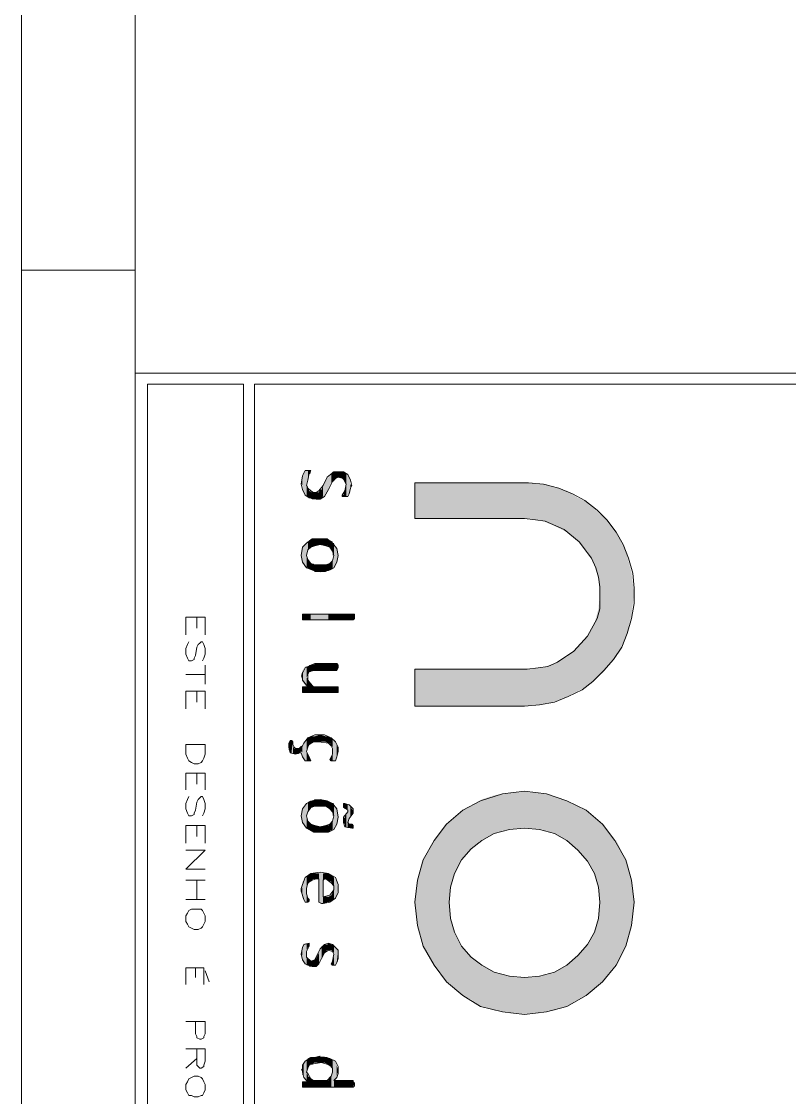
# Model space of a CAD drawing. Header units: millimetres. Extents: x 0 to 210, y 0 to 297.
# Drawn here: x 4.23 to 27.96, y 118.39 to 151.62 of the extents above; entities that cross this region are included whole.
import ezdxf

# ---------------------------------------------------------------- set-up
doc = ezdxf.new("R2010")
doc.units = ezdxf.units.MM
doc.header["$MEASUREMENT"] = 0
doc.layers.get('0').update_dxf_attribs({"linetype": 'CONTINUOUS'})

msp = doc.modelspace()

# ---------------------------------------------------------------- hatches: boundary and pattern name
at = {"true_color": 0x000007}
for points in [[(12.954, 137.71), (12.912, 137.118), (12.912, 137.626)], [(12.954, 137.71), (12.954, 137.075), (12.912, 137.118)], [(12.996, 137.753), (12.954, 137.075), (12.954, 137.71)], [(12.996, 137.753), (12.996, 136.991), (12.954, 137.075)], [(13.039, 137.753), (12.996, 136.991), (12.996, 137.753)], [(13.039, 137.753), (13.039, 136.948), (12.996, 136.991)], [(13.081, 137.753), (13.039, 137.329), (13.039, 137.753)], [(13.081, 137.753), (13.081, 137.499), (13.039, 137.329)], [(13.123, 137.753), (13.081, 137.541), (13.081, 137.753)], [(13.123, 137.753), (13.123, 137.626), (13.081, 137.541)], [(13.166, 137.753), (13.123, 137.626), (13.123, 137.753)], [(13.166, 137.753), (13.166, 137.668), (13.123, 137.626)], [(13.758, 137.583), (13.674, 137.075), (13.674, 137.499)], [(13.758, 137.583), (13.758, 137.202), (13.674, 137.075)], [(13.801, 137.668), (13.758, 137.245), (13.758, 137.626)], [(13.801, 137.668), (13.801, 137.329), (13.758, 137.245)], [(13.843, 137.71), (13.801, 137.329), (13.801, 137.668)], [(13.843, 137.71), (13.843, 137.414), (13.801, 137.329)], [(13.885, 137.71), (13.843, 137.414), (13.843, 137.71)], [(13.885, 137.71), (13.885, 137.414), (13.843, 137.414)], [(13.928, 137.71), (13.885, 137.414), (13.885, 137.71)], [(13.928, 137.71), (13.928, 137.499), (13.885, 137.414)], [(14.012, 137.71), (13.928, 137.499), (13.928, 137.71)], [(14.012, 137.71), (14.012, 137.541), (13.928, 137.499)], [(14.055, 137.71), (14.012, 137.541), (14.012, 137.71)], [(14.055, 137.71), (14.055, 137.541), (14.012, 137.541)], [(14.139, 137.71), (14.055, 137.541), (14.055, 137.71)], [(14.139, 137.71), (14.139, 137.499), (14.055, 137.541)], [(14.182, 137.71), (14.139, 137.499), (14.139, 137.71)], [(14.182, 137.71), (14.182, 137.456), (14.139, 137.499)], [(14.224, 137.668), (14.182, 137.456), (14.182, 137.71)], [(14.224, 137.668), (14.224, 137.372), (14.182, 137.456)], [(14.266, 137.668), (14.224, 137.372), (14.224, 137.668)], [(14.266, 137.668), (14.266, 137.287), (14.224, 137.372)], [(14.309, 137.626), (14.266, 136.948), (14.266, 137.626)], [(14.309, 137.626), (14.309, 136.948), (14.266, 136.948)], [(14.351, 137.541), (14.309, 136.948), (14.309, 137.583)], [(12.912, 137.499), (12.912, 137.287), (12.869, 137.372)], [(13.081, 137.245), (13.039, 136.948), (13.039, 137.329)], [(13.547, 137.287), (13.504, 136.906), (13.504, 137.16)], [(13.547, 137.287), (13.547, 136.948), (13.504, 136.906)], [(13.589, 137.372), (13.547, 136.948), (13.547, 137.287)], [(13.589, 137.372), (13.589, 136.948), (13.547, 136.948)], [(13.631, 137.414), (13.589, 136.948), (13.589, 137.372)], [(13.631, 137.414), (13.631, 136.991), (13.589, 136.948)], [(13.674, 137.499), (13.631, 136.991), (13.631, 137.414)], [(13.674, 137.499), (13.674, 137.075), (13.631, 136.991)], [(14.266, 137.287), (14.224, 136.948), (14.224, 137.16)], [(14.266, 137.287), (14.266, 136.948), (14.224, 136.948)], [(14.351, 137.541), (14.351, 136.991), (14.309, 136.948)], [(14.393, 137.456), (14.351, 136.991), (14.351, 137.541)], [(14.393, 137.456), (14.393, 137.075), (14.351, 136.991)], [(14.436, 137.287), (14.393, 137.16), (14.393, 137.329)], [(13.081, 137.245), (13.081, 136.948), (13.039, 136.948)], [(13.123, 137.118), (13.081, 136.948), (13.081, 137.245)], [(13.123, 137.118), (13.123, 136.906), (13.081, 136.948)], [(13.208, 137.075), (13.123, 136.906), (13.123, 137.118)], [(13.208, 137.075), (13.208, 136.864), (13.123, 136.906)], [(13.293, 137.075), (13.208, 136.864), (13.208, 137.075)], [(13.293, 137.075), (13.293, 136.864), (13.208, 136.864)], [(13.335, 137.075), (13.293, 136.864), (13.293, 137.075)], [(13.335, 137.075), (13.335, 136.864), (13.293, 136.864)], [(13.42, 137.075), (13.335, 136.864), (13.335, 137.075)], [(13.42, 137.075), (13.42, 136.864), (13.335, 136.864)], [(13.462, 137.16), (13.42, 136.864), (13.42, 137.075)], [(13.462, 137.16), (13.462, 136.864), (13.42, 136.864)], [(13.504, 137.16), (13.462, 136.864), (13.462, 137.16)], [(13.504, 137.16), (13.504, 136.906), (13.462, 136.864)], [(14.182, 136.991), (14.139, 136.948), (14.139, 136.991)], [(14.182, 136.991), (14.182, 136.948), (14.139, 136.948)], [(14.224, 137.16), (14.182, 136.948), (14.182, 137.075)], [(14.224, 137.16), (14.224, 136.948), (14.182, 136.948)], [(13.166, 135.594), (13.081, 135.297), (13.081, 135.551)], [(13.166, 135.594), (13.166, 135.382), (13.081, 135.297)], [(13.208, 135.636), (13.166, 135.382), (13.166, 135.594)], [(13.208, 135.636), (13.208, 135.382), (13.166, 135.382)], [(13.293, 135.636), (13.208, 135.382), (13.208, 135.636)], [(13.293, 135.636), (13.293, 135.424), (13.208, 135.382)], [(13.462, 135.636), (13.293, 135.424), (13.293, 135.636)], [(13.462, 135.636), (13.462, 135.467), (13.293, 135.424)], [(13.631, 135.636), (13.462, 135.467), (13.462, 135.636)], [(13.631, 135.636), (13.631, 135.424), (13.462, 135.467)], [(13.674, 135.636), (13.631, 135.424), (13.631, 135.636)], [(13.674, 135.636), (13.674, 135.424), (13.631, 135.424)], [(13.758, 135.594), (13.674, 135.424), (13.674, 135.636)], [(13.758, 135.594), (13.758, 135.382), (13.674, 135.424)], [(13.843, 135.551), (13.758, 135.382), (13.758, 135.594)], [(12.912, 135.382), (12.869, 135.128), (12.869, 135.17)], [(12.912, 135.382), (12.912, 134.959), (12.869, 135.128)], [(13.039, 135.509), (12.912, 134.916), (12.912, 135.382)], [(13.039, 135.509), (13.039, 134.747), (12.912, 134.916)], [(13.081, 135.551), (13.039, 135.128), (13.039, 135.551)], [(13.081, 135.551), (13.081, 135.297), (13.039, 135.128)], [(13.843, 135.551), (13.843, 135.255), (13.758, 135.382)], [(13.885, 135.509), (13.843, 135.128), (13.843, 135.509)], [(13.885, 135.509), (13.885, 135.128), (13.843, 135.128)], [(13.97, 135.34), (13.885, 134.747), (13.885, 135.509)], [(13.97, 135.34), (13.97, 134.874), (13.885, 134.747)], [(14.012, 135.128), (13.97, 134.916), (13.97, 135.34)], [(13.081, 135.001), (13.039, 134.747), (13.039, 135.128)], [(13.081, 135.001), (13.081, 134.747), (13.039, 134.747)], [(13.166, 134.874), (13.081, 134.747), (13.081, 135.001)], [(13.843, 134.959), (13.758, 134.662), (13.758, 134.874)], [(13.843, 134.959), (13.843, 134.705), (13.758, 134.662)], [(13.885, 135.128), (13.843, 134.705), (13.843, 134.959)], [(13.885, 135.128), (13.885, 134.747), (13.843, 134.705)], [(14.012, 135.128), (14.012, 135.086), (13.97, 134.916)], [(13.166, 134.874), (13.166, 134.705), (13.081, 134.747)], [(13.25, 134.874), (13.166, 134.705), (13.166, 134.874)], [(13.25, 134.874), (13.25, 134.662), (13.166, 134.705)], [(13.293, 134.832), (13.25, 134.662), (13.25, 134.874)], [(13.293, 134.832), (13.293, 134.62), (13.25, 134.662)], [(13.462, 134.832), (13.293, 134.62), (13.293, 134.832)], [(13.462, 134.832), (13.462, 134.62), (13.293, 134.62)], [(13.631, 134.832), (13.462, 134.62), (13.462, 134.832)], [(13.631, 134.832), (13.631, 134.62), (13.462, 134.62)], [(13.716, 134.874), (13.631, 134.62), (13.631, 134.832)], [(13.716, 134.874), (13.716, 134.662), (13.631, 134.62)], [(13.758, 134.874), (13.716, 134.662), (13.716, 134.874)], [(13.758, 134.874), (13.758, 134.662), (13.716, 134.662)], [(12.954, 133.308), (12.912, 133.138), (12.912, 133.308)], [(12.954, 133.308), (12.954, 133.138), (12.912, 133.138)], [(12.996, 133.308), (12.954, 133.138), (12.954, 133.308)], [(12.996, 133.308), (12.996, 133.138), (12.954, 133.138)], [(13.166, 133.308), (12.996, 133.138), (12.996, 133.308)], [(13.166, 133.308), (13.166, 133.138), (12.996, 133.138)], [(13.716, 133.308), (13.166, 133.138), (13.166, 133.308)], [(13.716, 133.308), (13.716, 133.138), (13.166, 133.138)], [(14.097, 133.308), (13.716, 133.138), (13.716, 133.308)], [(14.097, 133.308), (14.097, 133.138), (13.716, 133.138)], [(14.266, 133.308), (14.097, 133.138), (14.097, 133.308)], [(14.266, 133.308), (14.266, 133.138), (14.097, 133.138)], [(14.393, 133.308), (14.266, 133.138), (14.266, 133.308)], [(14.393, 133.308), (14.393, 133.138), (14.266, 133.138)], [(14.478, 133.308), (14.393, 133.138), (14.393, 133.308)], [(14.478, 133.308), (14.478, 133.138), (14.393, 133.138)], [(14.52, 133.308), (14.478, 133.138), (14.478, 133.308)], [(14.52, 133.308), (14.52, 133.138), (14.478, 133.138)], [(12.996, 131.699), (12.912, 131.233), (12.912, 131.572)], [(12.996, 131.699), (12.996, 131.106), (12.912, 131.233)], [(13.039, 131.699), (12.996, 131.106), (12.996, 131.699)], [(13.039, 131.699), (13.039, 131.064), (12.996, 131.106)], [(13.081, 131.699), (13.039, 131.36), (13.039, 131.699)], [(13.081, 131.699), (13.081, 131.445), (13.039, 131.36)], [(13.123, 131.741), (13.081, 131.445), (13.081, 131.699)], [(13.123, 131.741), (13.123, 131.53), (13.081, 131.445)], [(13.166, 131.741), (13.123, 131.53), (13.123, 131.741)], [(13.166, 131.741), (13.166, 131.53), (13.123, 131.53)], [(13.208, 131.741), (13.166, 131.53), (13.166, 131.741)], [(13.208, 131.741), (13.208, 131.572), (13.166, 131.53)], [(13.335, 131.784), (13.208, 131.572), (13.208, 131.741)], [(13.335, 131.784), (13.335, 131.572), (13.208, 131.572)], [(13.377, 131.784), (13.335, 131.572), (13.335, 131.784)], [(13.377, 131.784), (13.377, 131.572), (13.335, 131.572)], [(13.462, 131.784), (13.377, 131.572), (13.377, 131.784)], [(13.462, 131.784), (13.462, 131.572), (13.377, 131.572)], [(13.674, 131.784), (13.462, 131.572), (13.462, 131.784)], [(13.674, 131.784), (13.674, 131.572), (13.462, 131.572)], [(13.885, 131.784), (13.674, 131.572), (13.674, 131.784)], [(13.885, 131.784), (13.885, 131.572), (13.674, 131.572)], [(13.928, 131.784), (13.885, 131.572), (13.885, 131.784)], [(13.928, 131.784), (13.928, 131.572), (13.885, 131.572)], [(13.97, 131.784), (13.928, 131.572), (13.928, 131.784)], [(13.97, 131.784), (13.97, 131.572), (13.928, 131.572)], [(14.012, 131.741), (13.97, 131.572), (13.97, 131.784)], [(14.012, 131.741), (14.012, 131.614), (13.97, 131.572)], [(12.912, 131.572), (12.869, 131.403)], [(12.912, 131.572), (12.912, 131.276), (12.869, 131.403)], [(13.081, 131.318), (13.039, 131.064), (13.039, 131.36)], [(13.081, 131.318), (13.081, 131.064), (13.039, 131.064)], [(12.954, 131.064), (12.912, 130.895), (12.912, 131.064)], [(12.954, 131.064), (12.954, 130.895), (12.912, 130.895)], [(12.996, 131.064), (12.954, 130.895), (12.954, 131.064)], [(12.996, 131.064), (12.996, 130.895), (12.954, 130.895)], [(13.081, 131.064), (12.996, 130.895), (12.996, 131.064)], [(13.081, 131.064), (13.081, 130.895), (12.996, 130.895)], [(13.25, 131.064), (13.081, 130.895), (13.081, 131.233)], [(13.25, 131.064), (13.25, 130.895), (13.081, 130.895)], [(13.293, 131.064), (13.25, 130.895), (13.25, 131.064)], [(13.293, 131.064), (13.293, 130.895), (13.25, 130.895)], [(13.377, 131.064), (13.293, 130.895), (13.293, 131.064)], [(13.377, 131.064), (13.377, 130.895), (13.293, 130.895)], [(13.462, 131.064), (13.377, 130.895), (13.377, 131.064)], [(13.462, 131.064), (13.462, 130.895), (13.377, 130.895)], [(13.631, 131.064), (13.462, 130.895), (13.462, 131.064)], [(13.631, 131.064), (13.631, 130.895), (13.462, 130.895)], [(13.716, 131.064), (13.631, 130.895), (13.631, 131.064)], [(13.716, 131.064), (13.716, 130.895), (13.631, 130.895)], [(13.843, 131.064), (13.716, 130.895), (13.716, 131.064)], [(13.843, 131.064), (13.843, 130.895), (13.716, 130.895)], [(13.928, 131.064), (13.843, 130.895), (13.843, 131.064)], [(13.928, 131.064), (13.928, 130.895), (13.843, 130.895)], [(13.97, 131.064), (13.928, 130.895), (13.928, 131.064)], [(13.97, 131.064), (13.97, 130.895), (13.928, 130.895)], [(14.012, 131.064), (13.97, 130.895), (13.97, 131.064)], [(14.012, 131.064), (14.012, 130.895), (13.97, 130.895)], [(12.531, 129.371), (12.488, 129.117), (12.488, 129.328)], [(12.531, 129.371), (12.531, 129.074), (12.488, 129.117)], [(12.573, 129.413), (12.531, 129.032), (12.531, 129.413)], [(12.573, 129.413), (12.573, 129.032), (12.531, 129.032)], [(12.615, 129.413), (12.573, 129.032), (12.573, 129.413)], [(12.615, 129.413), (12.615, 128.99), (12.573, 129.032)], [(12.954, 129.371), (12.912, 128.947), (12.912, 129.286)], [(12.954, 129.371), (12.954, 128.863), (12.912, 128.947)], [(12.996, 129.413), (12.954, 128.863), (12.954, 129.371)], [(12.996, 129.413), (12.996, 128.82), (12.954, 128.863)], [(13.039, 129.455), (12.996, 128.778), (12.996, 129.413)], [(13.039, 129.455), (13.039, 128.778), (12.996, 128.778)], [(13.081, 129.498), (13.039, 129.117), (13.039, 129.455)], [(13.081, 129.498), (13.081, 129.201), (13.039, 129.117)], [(13.166, 129.54), (13.081, 129.201), (13.081, 129.498)], [(13.166, 129.54), (13.166, 129.328), (13.081, 129.201)], [(13.293, 129.54), (13.166, 129.328), (13.166, 129.54)], [(13.293, 129.54), (13.293, 129.371), (13.166, 129.328)], [(13.462, 129.582), (13.293, 129.371), (13.293, 129.54)], [(13.462, 129.582), (13.462, 129.371), (13.293, 129.371)], [(13.631, 129.54), (13.462, 129.371), (13.462, 129.582)], [(13.631, 129.54), (13.631, 129.371), (13.462, 129.371)], [(13.716, 129.54), (13.631, 129.371), (13.631, 129.54)], [(13.716, 129.54), (13.716, 129.328), (13.631, 129.371)], [(13.758, 129.498), (13.716, 129.328), (13.716, 129.54)], [(13.758, 129.498), (13.758, 129.328), (13.716, 129.328)], [(13.843, 129.455), (13.758, 129.328), (13.758, 129.498)], [(13.843, 129.455), (13.843, 129.201), (13.758, 129.328)], [(13.885, 129.455), (13.843, 128.778), (13.843, 129.455)], [(13.885, 129.455), (13.885, 128.778), (13.843, 128.778)], [(13.928, 129.371), (13.885, 128.778), (13.885, 129.413)], [(13.928, 129.371), (13.928, 128.82), (13.885, 128.778)], [(13.97, 129.328), (13.928, 128.82), (13.928, 129.371)], [(13.97, 129.328), (13.97, 128.863), (13.928, 128.82)], [(14.012, 129.159), (13.97, 128.905), (13.97, 129.286)], [(12.658, 129.159), (12.615, 128.99), (12.615, 129.244)], [(12.658, 129.159), (12.658, 128.99), (12.615, 128.99)], [(12.7, 129.159), (12.658, 128.99), (12.658, 129.159)], [(12.7, 129.159), (12.7, 128.99), (12.658, 128.99)], [(12.742, 129.159), (12.7, 128.99), (12.7, 129.159)], [(12.742, 129.159), (12.742, 128.99), (12.7, 128.99)], [(12.785, 129.159), (12.742, 128.99), (12.742, 129.159)], [(12.785, 129.159), (12.785, 128.99), (12.742, 128.99)], [(12.827, 129.201), (12.785, 128.99), (12.785, 129.159)], [(12.827, 129.201), (12.827, 129.032), (12.785, 128.99)], [(12.869, 129.244), (12.827, 129.032), (12.827, 129.201)], [(12.869, 129.244), (12.869, 129.074), (12.827, 129.032)], [(12.912, 129.244), (12.869, 129.074), (12.869, 129.244)], [(12.912, 129.244), (12.912, 129.032), (12.869, 129.074)], [(13.081, 128.99), (13.039, 128.778), (13.039, 129.032)], [(13.081, 128.99), (13.081, 128.778), (13.039, 128.778)], [(13.123, 128.905), (13.081, 128.778), (13.081, 128.947)], [(13.843, 128.99), (13.801, 128.778), (13.801, 128.947)], [(13.843, 128.99), (13.843, 128.778), (13.801, 128.778)], [(14.012, 129.159), (14.012, 128.99), (13.97, 128.905)], [(13.123, 128.905), (13.123, 128.778), (13.081, 128.778)], [(13.166, 128.82), (13.123, 128.778), (13.123, 128.863)], [(13.166, 128.82), (13.166, 128.778), (13.123, 128.778)], [(13.801, 128.905), (13.758, 128.778), (13.758, 128.863)], [(13.801, 128.905), (13.801, 128.778), (13.758, 128.778)], [(12.912, 127.296), (12.912, 126.873), (12.869, 127.085)], [(13.039, 127.466), (12.912, 126.873), (12.912, 127.296)], [(13.039, 127.466), (13.039, 126.704), (12.912, 126.873)], [(13.081, 127.508), (13.039, 127.085), (13.039, 127.466)], [(13.081, 127.508), (13.081, 127.212), (13.039, 127.085)], [(13.166, 127.55), (13.081, 127.212), (13.081, 127.508)], [(13.166, 127.55), (13.166, 127.339), (13.081, 127.212)], [(13.208, 127.55), (13.166, 127.339), (13.166, 127.55)], [(13.208, 127.55), (13.208, 127.339), (13.166, 127.339)], [(13.293, 127.593), (13.208, 127.339), (13.208, 127.55)], [(13.293, 127.593), (13.293, 127.381), (13.208, 127.339)], [(13.462, 127.593), (13.293, 127.381), (13.293, 127.593)], [(13.462, 127.593), (13.462, 127.381), (13.293, 127.381)], [(13.631, 127.55), (13.462, 127.381), (13.462, 127.593)], [(13.631, 127.55), (13.631, 127.381), (13.462, 127.381)], [(13.674, 127.55), (13.631, 127.381), (13.631, 127.55)], [(13.674, 127.55), (13.674, 127.339), (13.631, 127.381)], [(13.758, 127.508), (13.674, 127.339), (13.674, 127.55)], [(13.758, 127.508), (13.758, 127.296), (13.674, 127.339)], [(13.843, 127.466), (13.758, 127.296), (13.758, 127.508)], [(13.843, 127.466), (13.843, 127.212), (13.758, 127.296)], [(13.885, 127.466), (13.843, 127.085), (13.843, 127.466)], [(13.885, 127.466), (13.885, 127.085), (13.843, 127.085)], [(13.97, 127.296), (13.885, 126.661), (13.885, 127.423)], [(13.97, 127.296), (13.97, 126.831), (13.885, 126.661)], [(14.224, 127.466), (14.182, 127.339), (14.182, 127.466)], [(14.224, 127.466), (14.224, 127.296), (14.182, 127.339)], [(14.309, 127.423), (14.224, 127.296), (14.224, 127.466)], [(14.309, 127.423), (14.309, 127.296), (14.224, 127.296)], [(14.351, 127.423), (14.309, 126.915), (14.309, 127.423)], [(14.351, 127.423), (14.351, 126.958), (14.309, 126.915)], [(14.393, 127.381), (14.351, 126.958), (14.351, 127.423)], [(14.393, 127.381), (14.393, 127.042), (14.351, 126.958)], [(14.436, 127.296), (14.393, 127.042), (14.393, 127.381)], [(14.436, 127.296), (14.436, 127.127), (14.393, 127.042)], [(14.478, 127.254), (14.436, 127.127), (14.436, 127.296)], [(13.081, 126.915), (13.039, 126.704), (13.039, 127.042)], [(13.885, 127.085), (13.843, 126.661), (13.843, 126.915)], [(13.885, 127.085), (13.885, 126.661), (13.843, 126.661)], [(14.012, 127.042), (13.97, 126.831), (13.97, 127.254)], [(14.224, 127.042), (14.182, 126.873), (14.182, 127)], [(14.224, 127.042), (14.224, 126.831), (14.182, 126.873)], [(14.266, 127.127), (14.224, 126.746), (14.224, 127.085)], [(14.266, 127.127), (14.266, 126.746), (14.224, 126.746)], [(14.309, 127.169), (14.266, 126.746), (14.266, 127.127)], [(14.309, 127.169), (14.309, 126.704), (14.266, 126.746)], [(14.478, 127.254), (14.478, 127.212), (14.436, 127.127)], [(13.081, 126.915), (13.081, 126.661), (13.039, 126.704)], [(13.166, 126.831), (13.081, 126.661), (13.081, 126.915)], [(13.166, 126.831), (13.166, 126.619), (13.081, 126.661)], [(13.25, 126.788), (13.166, 126.619), (13.166, 126.831)], [(13.25, 126.788), (13.25, 126.577), (13.166, 126.619)], [(13.293, 126.788), (13.25, 126.577), (13.25, 126.788)], [(13.293, 126.788), (13.293, 126.577), (13.25, 126.577)], [(13.462, 126.746), (13.293, 126.577), (13.293, 126.788)], [(13.462, 126.746), (13.462, 126.577), (13.293, 126.577)], [(13.631, 126.788), (13.462, 126.577), (13.462, 126.746)], [(13.631, 126.788), (13.631, 126.577), (13.462, 126.577)], [(13.716, 126.788), (13.631, 126.577), (13.631, 126.788)], [(13.716, 126.788), (13.716, 126.577), (13.631, 126.577)], [(13.758, 126.831), (13.716, 126.577), (13.716, 126.788)], [(13.758, 126.831), (13.758, 126.619), (13.716, 126.577)], [(13.843, 126.915), (13.758, 126.619), (13.758, 126.831)], [(13.843, 126.915), (13.843, 126.661), (13.758, 126.619)], [(14.351, 126.831), (14.309, 126.704), (14.309, 126.915)], [(14.351, 126.831), (14.351, 126.704), (14.309, 126.704)], [(14.436, 126.831), (14.351, 126.704), (14.351, 126.831)], [(14.436, 126.831), (14.436, 126.704), (14.351, 126.704)], [(14.478, 126.831), (14.436, 126.704), (14.436, 126.831)], [(14.478, 126.831), (14.478, 126.704), (14.436, 126.704)], [(13.208, 125.307), (13.123, 125.053), (13.123, 125.264)], [(13.208, 125.307), (13.208, 125.095), (13.123, 125.053)], [(13.25, 125.307), (13.208, 125.095), (13.208, 125.307)], [(13.25, 125.307), (13.25, 125.137), (13.208, 125.095)], [(13.42, 125.307), (13.25, 125.137), (13.25, 125.307)], [(13.42, 125.307), (13.42, 125.137), (13.25, 125.137)], [(13.462, 125.349), (13.42, 124.418), (13.42, 125.349)], [(13.462, 125.349), (13.462, 124.375), (13.42, 124.418)], [(13.504, 125.307), (13.462, 124.375), (13.462, 125.349)], [(13.504, 125.307), (13.504, 124.375), (13.462, 124.375)], [(13.547, 125.307), (13.504, 124.375), (13.504, 125.307)], [(13.547, 125.307), (13.547, 124.375), (13.504, 124.375)], [(13.589, 125.307), (13.547, 125.095), (13.547, 125.307)], [(13.589, 125.307), (13.589, 125.137), (13.547, 125.095)], [(13.674, 125.307), (13.589, 125.137), (13.589, 125.307)], [(13.674, 125.307), (13.674, 125.095), (13.589, 125.137)], [(13.801, 125.264), (13.674, 125.095), (13.674, 125.307)], [(12.954, 125.095), (12.912, 124.545), (12.912, 125.053)], [(12.954, 125.095), (12.954, 124.46), (12.912, 124.545)], [(12.996, 125.137), (12.954, 124.46), (12.954, 125.095)], [(12.996, 125.137), (12.996, 124.418), (12.954, 124.46)], [(13.039, 125.18), (12.996, 124.418), (12.996, 125.137)], [(13.039, 125.18), (13.039, 124.418), (12.996, 124.418)], [(13.081, 125.222), (13.039, 124.841), (13.039, 125.222)], [(13.081, 125.222), (13.081, 124.968), (13.039, 124.841)], [(13.123, 125.264), (13.081, 124.968), (13.081, 125.222)], [(13.123, 125.264), (13.123, 125.053), (13.081, 124.968)], [(13.801, 125.264), (13.801, 125.053), (13.674, 125.095)], [(13.843, 125.222), (13.801, 125.053), (13.801, 125.264)], [(13.843, 125.222), (13.843, 124.968), (13.801, 125.053)], [(13.885, 125.18), (13.843, 124.968), (13.843, 125.222)], [(13.885, 125.18), (13.885, 124.883), (13.843, 124.968)], [(13.97, 125.053), (13.885, 124.502), (13.885, 125.18)], [(13.97, 125.053), (13.97, 124.629), (13.885, 124.502)], [(14.012, 124.841), (13.97, 124.629), (13.97, 125.053)], [(12.912, 124.883), (12.912, 124.672), (12.869, 124.799)], [(13.081, 124.545), (13.039, 124.418), (13.039, 124.672)], [(13.801, 124.629), (13.716, 124.418), (13.716, 124.587)], [(13.801, 124.629), (13.801, 124.46), (13.716, 124.418)], [(13.843, 124.714), (13.801, 124.46), (13.801, 124.629)], [(13.843, 124.714), (13.843, 124.46), (13.801, 124.46)], [(13.885, 124.841), (13.843, 124.46), (13.843, 124.714)], [(13.885, 124.841), (13.885, 124.502), (13.843, 124.46)], [(13.081, 124.545), (13.081, 124.418), (13.039, 124.418)], [(13.123, 124.502), (13.081, 124.418), (13.081, 124.502)], [(13.123, 124.502), (13.123, 124.418), (13.081, 124.418)], [(13.589, 124.587), (13.547, 124.375), (13.547, 124.587)], [(13.589, 124.587), (13.589, 124.375), (13.547, 124.375)], [(13.674, 124.587), (13.589, 124.375), (13.589, 124.587)], [(13.674, 124.587), (13.674, 124.418), (13.589, 124.375)], [(13.716, 124.587), (13.674, 124.418), (13.674, 124.587)], [(13.716, 124.587), (13.716, 124.418), (13.674, 124.418)], [(12.954, 123.105), (12.912, 122.64), (12.912, 123.021)], [(12.954, 123.105), (12.954, 122.597), (12.912, 122.64)], [(12.996, 123.148), (12.954, 122.555), (12.954, 123.148)], [(12.996, 123.148), (12.996, 122.513), (12.954, 122.555)], [(13.039, 123.148), (12.996, 122.513), (12.996, 123.148)], [(13.039, 123.148), (13.039, 122.47), (12.996, 122.513)], [(13.081, 123.148), (13.039, 122.936), (13.039, 123.148)], [(13.081, 123.148), (13.081, 123.021), (13.039, 122.936)], [(13.123, 123.148), (13.081, 123.021), (13.081, 123.148)], [(13.123, 123.148), (13.123, 123.063), (13.081, 123.021)], [(13.462, 122.978), (13.42, 122.513), (13.42, 122.894)], [(13.462, 122.978), (13.462, 122.555), (13.42, 122.513)], [(13.504, 123.063), (13.462, 122.597), (13.462, 122.978)], [(13.504, 123.063), (13.504, 122.682), (13.462, 122.597)], [(13.547, 123.063), (13.504, 122.682), (13.504, 123.063)], [(13.547, 123.063), (13.547, 122.767), (13.504, 122.682)], [(13.589, 123.105), (13.547, 122.767), (13.547, 123.063)], [(13.589, 123.105), (13.589, 122.851), (13.547, 122.767)], [(13.674, 123.105), (13.589, 122.851), (13.589, 123.105)], [(13.674, 123.105), (13.674, 122.936), (13.589, 122.851)], [(13.716, 123.148), (13.674, 122.936), (13.674, 123.105)], [(13.716, 123.148), (13.716, 122.936), (13.674, 122.936)], [(13.801, 123.105), (13.716, 122.936), (13.716, 123.148)], [(13.801, 123.105), (13.801, 122.936), (13.716, 122.936)], [(13.843, 123.105), (13.801, 122.936), (13.801, 123.105)], [(13.843, 123.105), (13.843, 122.894), (13.801, 122.936)], [(13.885, 123.105), (13.843, 122.894), (13.843, 123.105)], [(13.885, 123.105), (13.885, 122.851), (13.843, 122.894)], [(13.928, 123.063), (13.885, 122.47), (13.885, 123.063)], [(13.928, 123.063), (13.928, 122.47), (13.885, 122.47)], [(13.97, 122.978), (13.928, 122.47), (13.928, 123.021)], [(13.97, 122.978), (13.97, 122.513), (13.928, 122.47)], [(14.012, 122.936), (13.97, 122.555), (13.97, 122.978)], [(12.912, 122.936), (12.912, 122.767), (12.869, 122.809)], [(13.081, 122.682), (13.039, 122.47), (13.039, 122.724)], [(13.081, 122.682), (13.081, 122.47), (13.039, 122.47)], [(13.123, 122.64), (13.081, 122.47), (13.081, 122.682)], [(13.123, 122.64), (13.123, 122.428), (13.081, 122.47)], [(13.208, 122.597), (13.123, 122.428), (13.123, 122.64)], [(13.293, 122.64), (13.208, 122.428), (13.208, 122.597)], [(13.293, 122.64), (13.293, 122.428), (13.208, 122.428)], [(13.335, 122.682), (13.293, 122.428), (13.293, 122.64)], [(13.335, 122.682), (13.335, 122.428), (13.293, 122.428)], [(13.377, 122.767), (13.335, 122.428), (13.335, 122.682)], [(13.377, 122.767), (13.377, 122.47), (13.335, 122.428)], [(13.42, 122.851), (13.377, 122.47), (13.377, 122.767)], [(13.42, 122.851), (13.42, 122.513), (13.377, 122.47)], [(13.885, 122.724), (13.843, 122.47), (13.843, 122.64)], [(13.885, 122.724), (13.885, 122.47), (13.843, 122.47)], [(14.012, 122.936), (14.012, 122.597), (13.97, 122.555)], [(13.208, 122.597), (13.208, 122.428), (13.123, 122.428)], [(13.843, 122.597), (13.801, 122.47), (13.801, 122.555)], [(13.843, 122.597), (13.843, 122.47), (13.801, 122.47)], [(13.166, 119.634), (13.081, 119.338), (13.081, 119.592)], [(13.166, 119.634), (13.166, 119.422), (13.081, 119.338)], [(13.208, 119.634), (13.166, 119.422), (13.166, 119.634)], [(13.208, 119.634), (13.208, 119.422), (13.166, 119.422)], [(13.293, 119.634), (13.208, 119.422), (13.208, 119.634)], [(13.293, 119.634), (13.293, 119.465), (13.208, 119.422)], [(13.462, 119.676), (13.293, 119.465), (13.293, 119.634)], [(13.462, 119.676), (13.462, 119.465), (13.293, 119.465)], [(13.589, 119.634), (13.462, 119.465), (13.462, 119.634)], [(13.589, 119.634), (13.589, 119.465), (13.462, 119.465)], [(13.674, 119.634), (13.589, 119.465), (13.589, 119.634)], [(13.674, 119.634), (13.674, 119.422), (13.589, 119.465)], [(13.716, 119.592), (13.674, 119.422), (13.674, 119.634)], [(12.954, 119.422), (12.912, 119.084), (12.912, 119.422)], [(12.954, 119.422), (12.954, 119.041), (12.912, 119.084)], [(13.039, 119.549), (12.954, 119.041), (12.954, 119.422)], [(13.039, 119.549), (13.039, 118.914), (12.954, 119.041)], [(13.081, 119.592), (13.039, 119.211), (13.039, 119.549)], [(13.081, 119.592), (13.081, 119.338), (13.039, 119.211)], [(13.716, 119.592), (13.716, 119.38), (13.674, 119.422)], [(13.843, 119.549), (13.716, 119.38), (13.716, 119.592)], [(13.843, 119.549), (13.843, 119.295), (13.716, 119.38)], [(13.885, 119.549), (13.843, 118.703), (13.843, 119.549)], [(13.885, 119.549), (13.885, 118.703), (13.843, 118.703)], [(13.97, 119.422), (13.885, 118.914), (13.885, 119.549)], [(13.97, 119.422), (13.97, 118.999), (13.885, 118.914)], [(14.012, 119.211), (13.97, 119.041), (13.97, 119.38)], [(12.912, 119.295), (12.912, 119.168), (12.869, 119.253)], [(13.081, 119.084), (13.039, 118.872), (13.039, 119.126)], [(13.081, 119.084), (13.081, 118.872), (13.039, 118.872)], [(13.166, 118.999), (13.081, 118.703), (13.081, 119.041)], [(13.166, 118.999), (13.166, 118.703), (13.081, 118.703)], [(13.801, 119.041), (13.716, 118.703), (13.716, 118.914)], [(13.801, 119.041), (13.801, 118.703), (13.716, 118.703)], [(13.843, 119.211), (13.801, 118.703), (13.801, 119.041)], [(13.843, 119.211), (13.843, 118.703), (13.801, 118.703)], [(12.954, 118.872), (12.912, 118.703), (12.912, 118.872)], [(12.954, 118.872), (12.954, 118.703), (12.912, 118.703)], [(12.996, 118.872), (12.954, 118.703), (12.954, 118.872)], [(12.996, 118.872), (12.996, 118.703), (12.954, 118.703)], [(13.081, 118.872), (12.996, 118.703), (12.996, 118.872)], [(13.081, 118.872), (13.081, 118.703), (12.996, 118.703)], [(13.208, 118.914), (13.166, 118.703), (13.166, 118.957)], [(13.208, 118.914), (13.208, 118.703), (13.166, 118.703)], [(13.25, 118.914), (13.208, 118.703), (13.208, 118.914)], [(13.25, 118.914), (13.25, 118.703), (13.208, 118.703)], [(13.462, 118.914), (13.25, 118.703), (13.25, 118.914)], [(13.462, 118.914), (13.462, 118.703), (13.25, 118.703)], [(13.589, 118.914), (13.462, 118.703), (13.462, 118.914)], [(13.589, 118.914), (13.589, 118.703), (13.462, 118.703)], [(13.674, 118.914), (13.589, 118.703), (13.589, 118.914)], [(13.674, 118.914), (13.674, 118.703), (13.589, 118.703)], [(13.716, 118.914), (13.674, 118.703), (13.674, 118.914)], [(13.716, 118.914), (13.716, 118.703), (13.674, 118.703)], [(13.97, 118.914), (13.885, 118.703), (13.885, 118.914)], [(13.97, 118.914), (13.97, 118.703), (13.885, 118.703)], [(14.097, 118.914), (13.97, 118.703), (13.97, 118.914)], [(14.097, 118.914), (14.097, 118.703), (13.97, 118.703)], [(14.182, 118.914), (14.097, 118.703), (14.097, 118.914)], [(14.182, 118.914), (14.182, 118.703), (14.097, 118.703)], [(14.266, 118.914), (14.182, 118.703), (14.182, 118.914)], [(14.266, 118.914), (14.266, 118.703), (14.182, 118.703)], [(14.393, 118.914), (14.266, 118.703), (14.266, 118.914)], [(14.393, 118.914), (14.393, 118.703), (14.266, 118.703)], [(14.478, 118.914), (14.393, 118.703), (14.393, 118.914)], [(14.478, 118.914), (14.478, 118.703), (14.393, 118.703)], [(14.52, 118.83), (14.478, 118.745), (14.478, 118.872)], [(14.52, 118.83), (14.52, 118.745), (14.478, 118.745)]]:
    msp.add_hatch(color=0, dxfattribs=at).paths.add_polyline_path(points)
at = {"true_color": 0x42556b}
for points in [[(16.425, 137.372), (16.383, 136.271), (16.383, 137.372)], [(16.425, 137.372), (16.425, 136.271), (16.383, 136.271)], [(16.552, 137.372), (16.425, 136.271), (16.425, 137.372)], [(16.552, 137.372), (16.552, 136.271), (16.425, 136.271)], [(16.595, 137.372), (16.552, 136.271), (16.552, 137.372)], [(16.595, 137.372), (16.595, 136.271), (16.552, 136.271)], [(16.722, 137.372), (16.595, 136.271), (16.595, 137.372)], [(16.722, 137.372), (16.722, 136.271), (16.595, 136.271)], [(16.933, 137.372), (16.722, 136.271), (16.722, 137.372)], [(16.933, 137.372), (16.933, 136.271), (16.722, 136.271)], [(17.314, 137.372), (16.933, 136.271), (16.933, 137.372)], [(17.314, 137.372), (17.314, 136.271), (16.933, 136.271)], [(17.441, 137.372), (17.314, 136.271), (17.314, 137.372)], [(17.441, 137.372), (17.441, 136.271), (17.314, 136.271)], [(17.78, 137.372), (17.441, 136.271), (17.441, 137.372)], [(17.78, 137.372), (17.78, 136.271), (17.441, 136.271)], [(18.076, 137.372), (17.78, 136.271), (17.78, 137.372)], [(18.076, 137.372), (18.076, 136.271), (17.78, 136.271)], [(18.711, 137.372), (18.076, 136.271), (18.076, 137.372)], [(18.711, 137.372), (18.711, 136.271), (18.076, 136.271)], [(18.965, 137.372), (18.711, 136.271), (18.711, 137.372)], [(18.965, 137.372), (18.965, 136.271), (18.711, 136.271)], [(19.135, 137.372), (18.965, 136.271), (18.965, 137.372)], [(19.135, 137.372), (19.135, 136.271), (18.965, 136.271)], [(19.346, 137.372), (19.135, 136.271), (19.135, 137.372)], [(19.346, 137.372), (19.346, 136.271), (19.135, 136.271)], [(19.473, 137.372), (19.346, 136.271), (19.346, 137.372)], [(19.473, 137.372), (19.473, 136.271), (19.346, 136.271)], [(19.643, 137.372), (19.473, 136.271), (19.473, 137.372)], [(19.643, 137.372), (19.643, 136.271), (19.473, 136.271)], [(19.685, 137.372), (19.643, 136.271), (19.643, 137.372)], [(19.685, 137.372), (19.685, 136.271), (19.643, 136.271)], [(19.77, 137.372), (19.685, 136.271), (19.685, 137.372)], [(19.77, 137.372), (19.77, 136.271), (19.685, 136.271)], [(19.812, 137.372), (19.77, 136.271), (19.77, 137.372)], [(19.812, 137.372), (19.812, 136.271), (19.77, 136.271)], [(20.024, 137.372), (19.812, 136.271), (19.812, 137.372)], [(20.024, 137.372), (20.024, 136.229), (19.812, 136.271)], [(20.362, 137.329), (20.024, 136.229), (20.024, 137.372)], [(20.362, 137.329), (20.362, 136.186), (20.024, 136.229)], [(20.447, 137.329), (20.362, 136.186), (20.362, 137.329)], [(20.447, 137.329), (20.447, 136.144), (20.362, 136.186)], [(20.659, 137.245), (20.447, 136.144), (20.447, 137.329)], [(20.659, 137.245), (20.659, 136.059), (20.447, 136.144)], [(21.082, 137.118), (20.659, 136.059), (20.659, 137.245)], [(21.082, 137.118), (21.082, 135.848), (20.659, 136.059)], [(21.421, 136.906), (21.082, 135.848), (21.082, 137.118)], [(21.421, 136.906), (21.421, 135.594), (21.082, 135.848)], [(21.675, 136.779), (21.421, 135.594), (21.421, 136.906)], [(21.675, 136.779), (21.675, 135.297), (21.421, 135.594)], [(21.717, 136.737), (21.675, 135.297), (21.675, 136.779)], [(21.717, 136.737), (21.717, 135.255), (21.675, 135.297)], [(21.929, 136.567), (21.717, 135.255), (21.717, 136.737)], [(21.929, 136.567), (21.929, 134.832), (21.717, 135.255)], [(22.056, 136.44), (21.929, 134.832), (21.929, 136.567)], [(22.056, 136.44), (22.056, 134.408), (21.929, 134.832)], [(22.098, 136.398), (22.056, 134.408), (22.056, 136.44)], [(22.098, 136.398), (22.098, 133.943), (22.056, 134.408)], [(22.183, 136.356), (22.098, 131.445), (22.098, 136.398)], [(22.183, 136.356), (22.183, 131.487), (22.098, 131.445)], [(22.606, 135.848), (22.183, 131.487), (22.183, 136.356)], [(22.606, 135.848), (22.606, 131.995), (22.183, 131.487)], [(22.902, 135.255), (22.606, 131.995), (22.606, 135.848)], [(22.902, 135.255), (22.902, 132.588), (22.606, 131.995)], [(23.072, 134.62), (22.902, 132.588), (22.902, 135.255)], [(23.072, 134.62), (23.072, 133.265), (22.902, 132.588)], [(23.156, 133.943), (23.072, 133.265), (23.072, 134.62)], [(22.098, 133.943), (22.056, 131.403), (22.056, 133.477)], [(22.098, 133.943), (22.098, 131.445), (22.056, 131.403)], [(22.056, 133.477), (21.929, 131.276), (21.929, 133.011)], [(22.056, 133.477), (22.056, 131.403), (21.929, 131.276)], [(21.929, 133.011), (21.717, 131.106), (21.717, 132.63)], [(21.929, 133.011), (21.929, 131.276), (21.717, 131.106)], [(21.717, 132.63), (21.675, 131.064), (21.675, 132.588)], [(21.717, 132.63), (21.717, 131.106), (21.675, 131.064)], [(21.421, 132.292), (21.082, 130.768), (21.082, 131.995)], [(21.421, 132.292), (21.421, 130.937), (21.082, 130.768)], [(21.675, 132.588), (21.421, 130.937), (21.421, 132.292)], [(21.675, 132.588), (21.675, 131.064), (21.421, 130.937)], [(21.082, 131.995), (20.659, 130.598), (20.659, 131.784)], [(21.082, 131.995), (21.082, 130.768), (20.659, 130.598)], [(16.425, 131.614), (16.383, 130.471), (16.383, 131.614)], [(16.425, 131.614), (16.425, 130.471), (16.383, 130.471)], [(16.552, 131.614), (16.425, 130.471), (16.425, 131.614)], [(16.552, 131.614), (16.552, 130.471), (16.425, 130.471)], [(16.595, 131.614), (16.552, 130.471), (16.552, 131.614)], [(16.595, 131.614), (16.595, 130.471), (16.552, 130.471)], [(16.722, 131.614), (16.595, 130.471), (16.595, 131.614)], [(16.722, 131.614), (16.722, 130.471), (16.595, 130.471)], [(16.933, 131.614), (16.722, 130.471), (16.722, 131.614)], [(16.933, 131.614), (16.933, 130.471), (16.722, 130.471)], [(17.314, 131.614), (16.933, 130.471), (16.933, 131.614)], [(17.314, 131.614), (17.314, 130.471), (16.933, 130.471)], [(17.441, 131.614), (17.314, 130.471), (17.314, 131.614)], [(17.441, 131.614), (17.441, 130.471), (17.314, 130.471)], [(17.78, 131.614), (17.441, 130.471), (17.441, 131.614)], [(17.78, 131.614), (17.78, 130.471), (17.441, 130.471)], [(18.076, 131.614), (17.78, 130.471), (17.78, 131.614)], [(18.076, 131.614), (18.076, 130.471), (17.78, 130.471)], [(18.711, 131.614), (18.076, 130.471), (18.076, 131.614)], [(18.711, 131.614), (18.711, 130.471), (18.076, 130.471)], [(19.135, 131.614), (18.711, 130.471), (18.711, 131.614)], [(19.135, 131.614), (19.135, 130.471), (18.711, 130.471)], [(19.262, 131.614), (19.135, 130.471), (19.135, 131.614)], [(19.262, 131.614), (19.262, 130.471), (19.135, 130.471)], [(19.473, 131.614), (19.262, 130.471), (19.262, 131.614)], [(19.473, 131.614), (19.473, 130.471), (19.262, 130.471)], [(19.643, 131.614), (19.473, 130.471), (19.473, 131.614)], [(19.643, 131.614), (19.643, 130.471), (19.473, 130.471)], [(19.685, 131.614), (19.643, 130.471), (19.643, 131.614)], [(19.685, 131.614), (19.685, 130.471), (19.643, 130.471)], [(19.727, 131.614), (19.685, 130.471), (19.685, 131.614)], [(19.727, 131.614), (19.727, 130.471), (19.685, 130.471)], [(19.77, 131.614), (19.727, 130.471), (19.727, 131.614)], [(19.77, 131.614), (19.77, 130.471), (19.727, 130.471)], [(20.235, 131.657), (19.77, 130.471), (19.77, 131.614)], [(20.235, 131.657), (20.235, 130.514), (19.77, 130.471)], [(20.447, 131.699), (20.235, 130.514), (20.235, 131.657)], [(20.447, 131.699), (20.447, 130.556), (20.235, 130.514)], [(20.659, 131.784), (20.447, 130.556), (20.447, 131.699)], [(20.659, 131.784), (20.659, 130.598), (20.447, 130.556)], [(18.838, 127.72), (18.457, 126.323), (18.457, 127.593)], [(18.838, 127.72), (18.838, 126.534), (18.457, 126.323)], [(19.092, 127.762), (18.838, 126.534), (18.838, 127.72)], [(19.092, 127.762), (19.092, 126.619), (18.838, 126.534)], [(19.304, 127.804), (19.092, 126.619), (19.092, 127.762)], [(19.304, 127.804), (19.304, 126.661), (19.092, 126.619)], [(19.77, 127.847), (19.304, 126.661), (19.304, 127.804)], [(19.77, 127.847), (19.77, 126.704), (19.304, 126.661)], [(20.235, 127.804), (19.77, 126.704), (19.77, 127.847)], [(20.235, 127.804), (20.235, 126.661), (19.77, 126.704)], [(20.447, 127.762), (20.235, 126.661), (20.235, 127.804)], [(20.447, 127.762), (20.447, 126.619), (20.235, 126.661)], [(20.701, 127.677), (20.447, 126.619), (20.447, 127.762)], [(20.701, 127.677), (20.701, 126.534), (20.447, 126.619)], [(21.082, 127.55), (20.701, 126.534), (20.701, 127.677)], [(18.119, 127.381), (17.865, 125.772), (17.865, 127.254)], [(18.119, 127.381), (18.119, 126.069), (17.865, 125.772)], [(18.415, 127.55), (18.119, 126.069), (18.119, 127.381)], [(18.415, 127.55), (18.415, 126.323), (18.119, 126.069)], [(18.457, 127.593), (18.415, 126.323), (18.415, 127.55)], [(18.457, 127.593), (18.457, 126.323), (18.415, 126.323)], [(21.082, 127.55), (21.082, 126.323), (20.701, 126.534)], [(21.421, 127.381), (21.082, 126.323), (21.082, 127.55)], [(21.421, 127.381), (21.421, 126.026), (21.082, 126.323)], [(21.675, 127.254), (21.421, 126.026), (21.421, 127.381)], [(17.611, 127.042), (17.484, 124.883), (17.484, 126.915)], [(17.611, 127.042), (17.611, 125.307), (17.484, 124.883)], [(17.822, 127.212), (17.611, 125.307), (17.611, 127.042)], [(17.822, 127.212), (17.822, 125.73), (17.611, 125.307)], [(17.865, 127.254), (17.822, 125.73), (17.822, 127.212)], [(17.865, 127.254), (17.865, 125.772), (17.822, 125.73)], [(21.675, 127.254), (21.675, 125.73), (21.421, 126.026)], [(21.717, 127.212), (21.675, 125.73), (21.675, 127.254)], [(21.717, 127.212), (21.717, 125.688), (21.675, 125.73)], [(21.929, 127.042), (21.717, 125.688), (21.717, 127.212)], [(21.929, 127.042), (21.929, 125.307), (21.717, 125.688)], [(22.056, 126.915), (21.929, 125.307), (21.929, 127.042)], [(17.357, 126.831), (16.976, 122.47), (16.976, 126.323)], [(17.357, 126.831), (17.357, 121.962), (16.976, 122.47)], [(17.441, 126.873), (17.357, 121.962), (17.357, 126.831)], [(17.441, 126.873), (17.441, 121.92), (17.357, 121.962)], [(17.484, 126.915), (17.441, 124.418), (17.441, 126.873)], [(17.484, 126.915), (17.484, 124.883), (17.441, 124.418)], [(22.056, 126.915), (22.056, 124.883), (21.929, 125.307)], [(22.098, 126.873), (22.056, 124.883), (22.056, 126.915)], [(22.098, 126.873), (22.098, 124.502), (22.056, 124.883)], [(22.183, 126.831), (22.098, 121.92), (22.098, 126.873)], [(22.183, 126.831), (22.183, 121.962), (22.098, 121.92)], [(22.564, 126.323), (22.183, 121.962), (22.183, 126.831)], [(16.976, 126.323), (16.637, 123.063), (16.637, 125.73)], [(16.976, 126.323), (16.976, 122.47), (16.637, 123.063)], [(22.564, 126.323), (22.564, 122.47), (22.183, 121.962)], [(22.606, 126.323), (22.564, 122.47), (22.564, 126.323)], [(22.606, 126.323), (22.606, 122.47), (22.564, 122.47)], [(22.902, 125.73), (22.606, 122.47), (22.606, 126.323)], [(16.637, 125.73), (16.468, 123.698), (16.468, 125.095)], [(16.637, 125.73), (16.637, 123.063), (16.468, 123.698)], [(22.902, 125.73), (22.902, 123.063), (22.606, 122.47)], [(23.072, 125.095), (22.902, 123.063), (22.902, 125.73)], [(16.468, 125.095), (16.383, 124.291), (16.383, 124.502)], [(16.468, 125.095), (16.468, 123.698), (16.383, 124.291)], [(23.072, 125.095), (23.072, 123.698), (22.902, 123.063)], [(23.156, 124.46), (23.072, 123.698), (23.072, 125.095)], [(17.484, 123.91), (17.441, 121.92), (17.441, 124.418)], [(22.098, 124.291), (22.056, 121.878), (22.056, 123.91)], [(22.098, 124.291), (22.098, 121.92), (22.056, 121.878)], [(23.156, 124.46), (23.156, 124.333), (23.072, 123.698)], [(17.484, 123.91), (17.484, 121.878), (17.441, 121.92)], [(17.611, 123.486), (17.484, 121.878), (17.484, 123.91)], [(22.056, 123.91), (21.929, 121.751), (21.929, 123.486)], [(22.056, 123.91), (22.056, 121.878), (21.929, 121.751)], [(17.611, 123.486), (17.611, 121.751), (17.484, 121.878)], [(17.822, 123.063), (17.611, 121.751), (17.611, 123.486)], [(21.929, 123.486), (21.717, 121.581), (21.717, 123.105)], [(21.929, 123.486), (21.929, 121.751), (21.717, 121.581)], [(17.822, 123.063), (17.822, 121.581), (17.611, 121.751)], [(17.865, 123.021), (17.822, 121.581), (17.822, 123.063)], [(17.865, 123.021), (17.865, 121.539), (17.822, 121.581)], [(18.119, 122.724), (17.865, 121.539), (17.865, 123.021)], [(21.675, 123.063), (21.421, 121.412), (21.421, 122.767)], [(21.675, 123.063), (21.675, 121.539), (21.421, 121.412)], [(21.717, 123.105), (21.675, 121.539), (21.675, 123.063)], [(21.717, 123.105), (21.717, 121.581), (21.675, 121.539)], [(18.119, 122.724), (18.119, 121.412), (17.865, 121.539)], [(18.415, 122.47), (18.119, 121.412), (18.119, 122.724)], [(21.421, 122.767), (21.082, 121.2), (21.082, 122.47)], [(21.421, 122.767), (21.421, 121.412), (21.082, 121.2)], [(18.415, 122.47), (18.415, 121.2), (18.119, 121.412)], [(18.457, 122.47), (18.415, 121.2), (18.415, 122.47)], [(18.457, 122.47), (18.457, 121.2), (18.415, 121.2)], [(18.838, 122.259), (18.457, 121.2), (18.457, 122.47)], [(21.082, 122.47), (20.701, 121.073), (20.701, 122.259)], [(21.082, 122.47), (21.082, 121.2), (20.701, 121.073)], [(18.838, 122.259), (18.838, 121.073), (18.457, 121.2)], [(19.092, 122.174), (18.838, 121.073), (18.838, 122.259)], [(19.092, 122.174), (19.092, 121.031), (18.838, 121.073)], [(19.304, 122.132), (19.092, 121.031), (19.092, 122.174)], [(19.304, 122.132), (19.304, 120.989), (19.092, 121.031)], [(19.77, 122.089), (19.304, 120.989), (19.304, 122.132)], [(19.77, 122.089), (19.77, 120.946), (19.304, 120.989)], [(20.235, 122.132), (19.77, 120.946), (19.77, 122.089)], [(20.235, 122.132), (20.235, 120.989), (19.77, 120.946)], [(20.447, 122.174), (20.235, 120.989), (20.235, 122.132)], [(20.447, 122.174), (20.447, 121.031), (20.235, 120.989)], [(20.701, 122.259), (20.447, 121.031), (20.447, 122.174)], [(20.701, 122.259), (20.701, 121.073), (20.447, 121.031)]]:
    msp.add_hatch(color=0, dxfattribs=at).paths.add_polyline_path(points)

# ---------------------------------------------------------------- linework, layer by layer
at = {"color": 0, "linetype": 'Continuous', "lineweight": 9, "true_color": 0x989898}
for p, q in [((4.233, 143.933), (7.747, 143.933)), ((7.747, 140.758), (7.747, 7.832))]:
    msp.add_line(p, q, dxfattribs=at)
at = {"color": 0, "linetype": 'Continuous', "lineweight": 15, "true_color": 0x000007}
for p, q in [((7.747, 140.758), (43.095, 140.758)), ((11.43, 140.42), (11.43, 8.213)), ((9.313, 133.223), (9.313, 132.673)), ((9.652, 133.223), (9.652, 132.884)), ((9.906, 131.741), (9.906, 131.149)), ((9.906, 131.445), (9.313, 131.445)), ((9.313, 130.937), (9.313, 130.387)), ((9.652, 130.937), (9.652, 130.598)), ((9.313, 128.397), (9.313, 127.889)), ((9.652, 128.397), (9.652, 128.058)), ((9.313, 126.788), (9.313, 126.238)), ((9.652, 126.788), (9.652, 126.45)), ((9.906, 125.095), (9.313, 125.095)), ((9.652, 125.095), (9.652, 124.502)), ((9.906, 124.502), (9.313, 124.502)), ((9.61, 122.386), (9.61, 122.089)), ((9.906, 122.301), (10.033, 121.962)), ((9.652, 119.592), (9.313, 119.295))]:
    msp.add_line(p, q, dxfattribs=at)
for points in [[(4.233, 292.777), (4.233, 4.318), (205.698, 4.318), (205.698, 292.777)], [(202.184, 289.264), (202.184, 7.832), (7.747, 7.832), (7.747, 289.264)], [(8.128, 140.42), (8.128, 8.213), (11.091, 8.213), (11.091, 140.42)], [(13.335, 136.864), (13.123, 136.906), (12.996, 136.991), (12.912, 137.16), (12.869, 137.329), (12.912, 137.583), (12.996, 137.753), (13.166, 137.753), (13.123, 137.668), (13.081, 137.456), (13.039, 137.287), (13.081, 137.202), (13.166, 137.118), (13.25, 137.075), (13.335, 137.075), (13.42, 137.118), (13.547, 137.287), (13.674, 137.541), (13.885, 137.71), (14.055, 137.71), (14.182, 137.71), (14.309, 137.626), (14.393, 137.456), (14.436, 137.287), (14.393, 137.202), (14.351, 137.033), (14.309, 136.948), (14.224, 136.948), (14.139, 136.948), (14.139, 136.991), (14.224, 137.118), (14.266, 137.329), (14.182, 137.499), (14.012, 137.541), (13.928, 137.499), (13.843, 137.414), (13.716, 137.16), (13.589, 136.948), (13.462, 136.864)], [(13.462, 134.62), (13.25, 134.662), (13.039, 134.747), (12.912, 134.916), (12.869, 135.128), (12.912, 135.382), (13.039, 135.509), (13.208, 135.636), (13.462, 135.636), (13.674, 135.636), (13.843, 135.509), (13.97, 135.34), (14.012, 135.128), (13.97, 134.916), (13.885, 134.747), (13.716, 134.662)], [(13.462, 134.832), (13.631, 134.832), (13.758, 134.874), (13.843, 134.959), (13.885, 135.128), (13.843, 135.255), (13.758, 135.382), (13.631, 135.424), (13.462, 135.467), (13.293, 135.424), (13.166, 135.382), (13.081, 135.297), (13.039, 135.128), (13.081, 135.001), (13.166, 134.874), (13.293, 134.832)], [(12.954, 133.138), (12.912, 133.138), (12.912, 133.265), (12.912, 133.308), (12.954, 133.308), (13.039, 133.308), (13.25, 133.308), (13.547, 133.308), (14.182, 133.308), (14.393, 133.308), (14.478, 133.308), (14.52, 133.308), (14.52, 133.181), (14.478, 133.138), (14.393, 133.138), (14.139, 133.138), (13.843, 133.138), (13.25, 133.138), (13.039, 133.138)], [(12.954, 130.895), (12.912, 130.895), (12.912, 131.022), (12.912, 131.064), (12.954, 131.064), (13.081, 131.064), (12.912, 131.276), (12.912, 131.487), (12.996, 131.657), (13.166, 131.741), (13.293, 131.784), (13.335, 131.784), (13.42, 131.784), (13.547, 131.784), (13.843, 131.784), (13.928, 131.784), (13.97, 131.784), (14.012, 131.741), (14.012, 131.657), (13.97, 131.572), (13.928, 131.572), (13.801, 131.572), (13.547, 131.572), (13.42, 131.572), (13.377, 131.572), (13.25, 131.572), (13.123, 131.53), (13.081, 131.445), (13.081, 131.276), (13.208, 131.106), (13.25, 131.064), (13.335, 131.064), (13.504, 131.064), (13.843, 131.064), (13.928, 131.064), (13.97, 131.064), (14.012, 131.064), (14.012, 130.979), (14.012, 130.895), (13.97, 130.895), (13.885, 130.895), (13.674, 130.895), (13.208, 130.895), (12.996, 130.895)], [(9.313, 129.286), (9.906, 129.286), (9.906, 128.99), (9.864, 128.863), (9.821, 128.778), (9.779, 128.736), (9.694, 128.693), (9.567, 128.693), (9.483, 128.736), (9.398, 128.778), (9.356, 128.863), (9.313, 128.99)], [(13.081, 128.778), (12.996, 128.778), (12.912, 128.905), (12.869, 129.032), (12.827, 129.032), (12.7, 128.99), (12.531, 129.032), (12.488, 129.201), (12.488, 129.328), (12.531, 129.413), (12.573, 129.413), (12.615, 129.371), (12.615, 129.286), (12.658, 129.201), (12.7, 129.159), (12.742, 129.159), (12.785, 129.159), (12.869, 129.201), (12.912, 129.244), (12.954, 129.328), (13.081, 129.498), (13.293, 129.582), (13.589, 129.582), (13.801, 129.498), (13.928, 129.371), (14.012, 129.201), (14.012, 129.117), (14.012, 129.074), (13.97, 128.905), (13.928, 128.778), (13.885, 128.778), (13.801, 128.778), (13.758, 128.82), (13.801, 128.905), (13.843, 128.99), (13.843, 129.074), (13.843, 129.159), (13.801, 129.244), (13.716, 129.328), (13.42, 129.371), (13.25, 129.371), (13.123, 129.286), (13.081, 129.201), (13.039, 129.074), (13.123, 128.905), (13.166, 128.778)], [(13.462, 126.577), (13.25, 126.577), (13.039, 126.704), (12.912, 126.873), (12.869, 127.085), (12.912, 127.296), (13.039, 127.466), (13.208, 127.55), (13.462, 127.593), (13.674, 127.55), (13.843, 127.466), (13.97, 127.296), (14.012, 127.042), (13.97, 126.831), (13.885, 126.661), (13.716, 126.577)], [(13.462, 126.746), (13.631, 126.788), (13.758, 126.831), (13.843, 126.915), (13.885, 127.085), (13.843, 127.212), (13.758, 127.296), (13.631, 127.381), (13.462, 127.381), (13.293, 127.381), (13.166, 127.339), (13.081, 127.212), (13.039, 127.085), (13.081, 126.915), (13.166, 126.831), (13.293, 126.788)], [(14.436, 126.704), (14.224, 126.746), (14.182, 126.873), (14.182, 127.042), (14.309, 127.212), (14.309, 127.254), (14.266, 127.296), (14.182, 127.339), (14.182, 127.423), (14.182, 127.466), (14.224, 127.466), (14.351, 127.423), (14.478, 127.296), (14.478, 127.169), (14.351, 127), (14.309, 126.873), (14.351, 126.831), (14.436, 126.831), (14.478, 126.788), (14.478, 126.746), (14.478, 126.704)], [(13.504, 124.375), (13.42, 124.418), (13.42, 124.46), (13.42, 124.545), (13.42, 125.053), (13.42, 125.137), (13.335, 125.137), (13.208, 125.095), (13.081, 125.01), (13.039, 124.841), (13.039, 124.672), (13.081, 124.545), (13.123, 124.502), (13.123, 124.46), (13.081, 124.418), (12.996, 124.418), (12.954, 124.502), (12.869, 124.756), (12.869, 124.841), (12.912, 124.968), (12.996, 125.18), (13.166, 125.307), (13.462, 125.349), (13.716, 125.307), (13.928, 125.18), (14.012, 124.968), (14.012, 124.714), (13.928, 124.545), (13.758, 124.418), (13.547, 124.375)], [(13.547, 124.587), (13.758, 124.629), (13.885, 124.799), (13.885, 124.883), (13.885, 124.926), (13.801, 125.01), (13.631, 125.137), (13.589, 125.137), (13.547, 125.095), (13.547, 124.968), (13.547, 124.799), (13.547, 124.629)], [(9.906, 123.994), (9.864, 124.079), (9.821, 124.164), (9.779, 124.206), (9.694, 124.206), (9.567, 124.206), (9.483, 124.206), (9.398, 124.164), (9.356, 124.079), (9.313, 123.994), (9.313, 123.825), (9.356, 123.74), (9.398, 123.656), (9.483, 123.613), (9.567, 123.571), (9.694, 123.571), (9.779, 123.613), (9.821, 123.656), (9.864, 123.74), (9.906, 123.825)], [(13.208, 122.428), (13.081, 122.47), (12.996, 122.513), (12.912, 122.64), (12.869, 122.809), (12.912, 123.021), (12.954, 123.105), (13.123, 123.148), (13.123, 123.063), (13.039, 122.894), (13.039, 122.724), (13.166, 122.597), (13.293, 122.64), (13.377, 122.809), (13.462, 122.978), (13.589, 123.105), (13.716, 123.148), (13.843, 123.105), (13.928, 123.021), (14.012, 122.936), (14.012, 122.767), (14.012, 122.682), (13.97, 122.555), (13.928, 122.47), (13.843, 122.47), (13.801, 122.513), (13.843, 122.597), (13.885, 122.809), (13.843, 122.894), (13.716, 122.936), (13.589, 122.851), (13.504, 122.682), (13.42, 122.513), (13.335, 122.428)], [(12.954, 118.703), (12.912, 118.703), (12.912, 118.787), (12.912, 118.83), (12.912, 118.872), (12.954, 118.872), (13.039, 118.872), (13.081, 118.872), (13.039, 118.914), (12.954, 118.999), (12.912, 119.168), (12.912, 119.38), (12.996, 119.507), (13.123, 119.592), (13.335, 119.634), (13.589, 119.634), (13.758, 119.592), (13.928, 119.507), (14.012, 119.338), (14.012, 119.126), (13.97, 118.999), (13.885, 118.914), (14.012, 118.914), (14.393, 118.914), (14.478, 118.914), (14.478, 118.872), (14.52, 118.83), (14.52, 118.745), (14.478, 118.703), (14.393, 118.703), (14.182, 118.703), (13.674, 118.703), (13.166, 118.703), (12.996, 118.703)], [(13.674, 118.914), (13.801, 119.041), (13.843, 119.168), (13.843, 119.295), (13.758, 119.38), (13.504, 119.465), (13.25, 119.422), (13.123, 119.38), (13.081, 119.295), (13.039, 119.168), (13.081, 119.126), (13.166, 118.957), (13.25, 118.914), (13.335, 118.914), (13.462, 118.914), (13.589, 118.914)], [(9.906, 118.787), (9.864, 118.872), (9.821, 118.957), (9.779, 118.999), (9.694, 119.041), (9.567, 119.041), (9.483, 118.999), (9.398, 118.957), (9.356, 118.872), (9.313, 118.787), (9.313, 118.618), (9.356, 118.533), (9.398, 118.449), (9.483, 118.449), (9.567, 118.406), (9.694, 118.406), (9.779, 118.449), (9.821, 118.449), (9.864, 118.533), (9.906, 118.618)]]:
    msp.add_lwpolyline(points, close=True, dxfattribs=at)
for points in [[(43.095, 7.832), (43.095, 140.758), (7.747, 140.758)], [(11.43, 140.42), (37.846, 140.42), (37.846, 128.566), (42.757, 128.566), (42.757, 140.42), (37.846, 140.42)], [(9.313, 133.223), (9.906, 133.223), (9.906, 132.673)], [(9.821, 131.868), (9.864, 131.953), (9.906, 132.08), (9.906, 132.249), (9.864, 132.376), (9.821, 132.461), (9.779, 132.461), (9.737, 132.419), (9.694, 132.376), (9.652, 132.292), (9.61, 132.038), (9.567, 131.953), (9.567, 131.911), (9.483, 131.868), (9.398, 131.868), (9.356, 131.953), (9.313, 132.08), (9.313, 132.249), (9.356, 132.376), (9.398, 132.461)], [(9.313, 130.937), (9.906, 130.937), (9.906, 130.387)], [(9.313, 128.397), (9.906, 128.397), (9.906, 127.889)], [(9.821, 127.085), (9.864, 127.169), (9.906, 127.296), (9.906, 127.466), (9.864, 127.593), (9.821, 127.677), (9.779, 127.677), (9.737, 127.635), (9.694, 127.593), (9.652, 127.508), (9.61, 127.254), (9.567, 127.169), (9.567, 127.127), (9.483, 127.085), (9.398, 127.085), (9.356, 127.169), (9.313, 127.296), (9.313, 127.466), (9.356, 127.593), (9.398, 127.677)], [(9.313, 126.788), (9.906, 126.788), (9.906, 126.238)], [(9.313, 126.026), (9.906, 126.026), (9.313, 125.434), (9.906, 125.434)], [(9.864, 121.878), (9.864, 122.386), (9.313, 122.386), (9.313, 121.878)], [(9.313, 120.735), (9.906, 120.735), (9.906, 120.354), (9.864, 120.269), (9.864, 120.227), (9.779, 120.184), (9.737, 120.184), (9.652, 120.227), (9.652, 120.269), (9.61, 120.354), (9.61, 120.735)], [(9.313, 119.888), (9.906, 119.888), (9.906, 119.507), (9.864, 119.38), (9.864, 119.338), (9.779, 119.295), (9.737, 119.295), (9.694, 119.338), (9.652, 119.38), (9.652, 119.507), (9.652, 119.888)]]:
    msp.add_lwpolyline(points, dxfattribs=at)
at = {"color": 0, "linetype": 'Continuous', "lineweight": 9, "true_color": 0x42556b}
for points in [[(19.77, 130.471), (19.685, 130.471), (19.516, 130.471), (19.219, 130.471), (18.838, 130.471), (17.187, 130.471), (16.849, 130.471), (16.595, 130.471), (16.425, 130.471), (16.383, 130.471), (16.383, 130.598), (16.383, 130.852), (16.383, 131.403), (16.383, 131.572), (16.383, 131.614), (16.425, 131.614), (16.595, 131.614), (16.849, 131.614), (17.23, 131.614), (17.611, 131.614), (18.457, 131.614), (18.881, 131.614), (19.262, 131.614), (19.516, 131.614), (19.727, 131.614), (19.854, 131.614), (20.193, 131.657), (20.489, 131.699), (20.786, 131.826), (21.294, 132.165), (21.717, 132.63), (22.013, 133.181), (22.098, 133.477), (22.098, 133.816), (22.098, 134.154), (22.056, 134.451), (21.971, 134.747), (21.844, 135.043), (21.463, 135.551), (20.997, 135.932), (20.405, 136.186), (20.108, 136.229), (19.77, 136.271), (19.685, 136.271), (19.516, 136.271), (19.219, 136.271), (18.838, 136.271), (17.187, 136.271), (16.849, 136.271), (16.595, 136.271), (16.425, 136.271), (16.383, 136.271), (16.383, 136.356), (16.383, 136.61), (16.383, 137.16), (16.383, 137.329), (16.383, 137.372), (16.425, 137.372), (16.595, 137.372), (16.849, 137.372), (17.23, 137.372), (17.611, 137.372), (18.457, 137.372), (18.881, 137.372), (19.262, 137.372), (19.516, 137.372), (19.727, 137.372), (19.77, 137.372), (19.897, 137.372), (20.362, 137.329), (20.828, 137.202), (21.251, 137.033), (21.632, 136.821), (22.013, 136.525), (22.31, 136.229), (22.606, 135.848), (22.818, 135.467), (22.987, 135.043), (23.114, 134.578), (23.156, 134.112), (23.156, 133.646), (23.072, 133.181), (22.945, 132.715), (22.775, 132.292), (22.521, 131.911), (22.225, 131.572), (21.886, 131.233), (21.548, 130.979), (21.124, 130.768), (20.701, 130.598), (20.235, 130.514)], [(16.383, 124.418), (16.468, 125.095), (16.637, 125.73), (16.976, 126.323), (17.357, 126.831), (17.865, 127.254), (18.415, 127.55), (19.092, 127.762), (19.77, 127.847), (20.447, 127.762), (21.082, 127.55), (21.675, 127.254), (22.183, 126.831), (22.564, 126.323), (22.902, 125.73), (23.072, 125.095), (23.156, 124.418), (23.072, 123.698), (22.902, 123.063), (22.606, 122.47), (22.183, 121.962), (21.675, 121.539), (21.082, 121.2), (20.447, 121.031), (19.77, 120.946), (19.092, 121.031), (18.415, 121.2), (17.865, 121.539), (17.357, 121.962), (16.976, 122.47), (16.637, 123.063), (16.468, 123.698)], [(22.098, 124.418), (22.056, 124.883), (21.929, 125.307), (21.717, 125.688), (21.421, 126.026), (21.082, 126.323), (20.701, 126.534), (20.235, 126.661), (19.77, 126.704), (19.304, 126.661), (18.838, 126.534), (18.457, 126.323), (18.119, 126.069), (17.822, 125.73), (17.611, 125.307), (17.484, 124.883), (17.441, 124.418), (17.484, 123.91), (17.611, 123.486), (17.822, 123.063), (18.119, 122.724), (18.457, 122.47), (18.838, 122.259), (19.304, 122.132), (19.77, 122.089), (20.235, 122.132), (20.701, 122.259), (21.082, 122.47), (21.421, 122.767), (21.717, 123.105), (21.929, 123.486), (22.056, 123.91)]]:
    msp.add_lwpolyline(points, close=True, dxfattribs=at)

doc.saveas('drawing.dxf')
